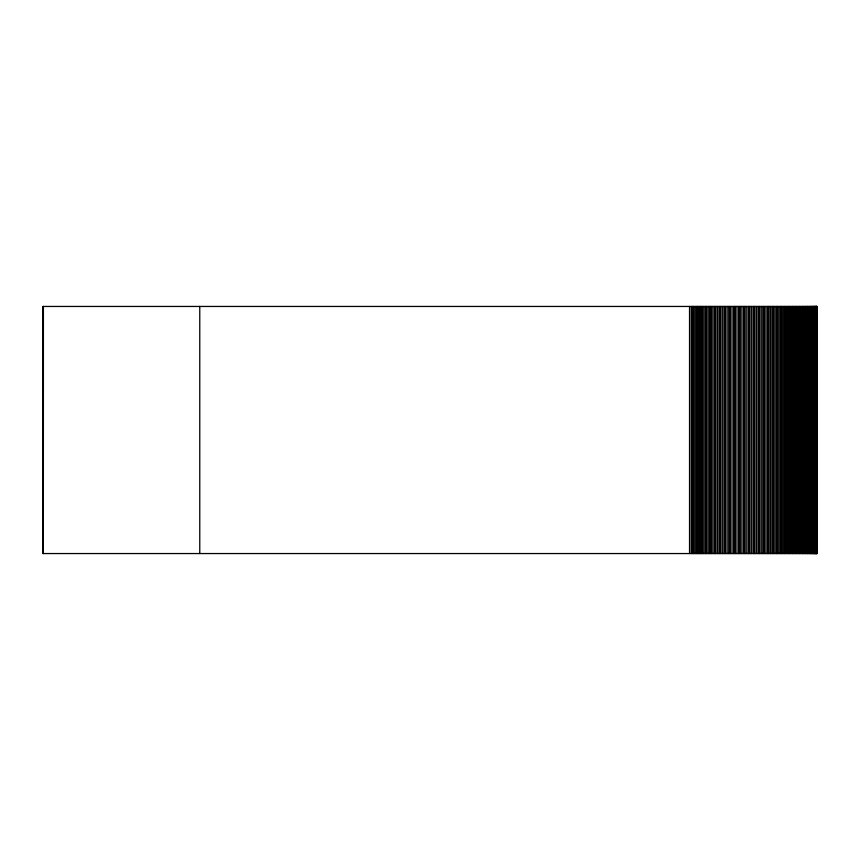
<?xml version="1.0" encoding="UTF-8"?>
<svg xmlns="http://www.w3.org/2000/svg" width="860" height="860" viewBox="0 0 860 860"><rect width="100%" height="100%" fill="white"/><g stroke="black" fill="none" stroke-linecap="round" stroke-linejoin="round"><path stroke-width="1.29" d="M816.85 306.45L816.936 553.55M816.688 306.45L816.721 553.55M816.462 306.45L816.57 553.55M816.376 306.45L816.376 553.55M816.129 306.45L816.129 553.55M815.904 306.45L815.904 553.55M815.742 306.45L815.742 553.55M815.613 306.45L815.613 553.55M815.258 306.45L815.258 553.55M814.925 306.45L814.925 553.55M814.721 306.45L814.721 553.55M814.538 306.45L814.538 553.55M814.076 306.45L814.076 553.55M813.657 306.45L813.657 553.55M813.388 306.45L813.388 553.55M813.162 306.45L813.162 553.55M812.603 306.45L812.603 553.55M812.087 306.45L812.087 553.55M811.775 306.45L811.775 553.55M811.496 306.45L811.496 553.55M810.84 306.45L810.84 553.55M810.217 306.45L810.217 553.55M809.862 306.45L809.862 553.55M809.539 306.45L809.539 553.55M808.798 306.45L808.798 553.55M808.077 306.45L808.077 553.55M807.68 306.45L807.68 553.55M807.303 306.45L807.303 553.55M806.465 306.45L806.465 553.55M805.659 306.45L805.659 553.55M805.218 306.45L805.218 553.55M804.799 306.45L804.799 553.55M803.874 306.45L803.874 553.55M802.982 306.45L802.982 553.55M802.487 306.45L802.487 553.55M802.025 306.45L802.025 553.55M801.025 306.45L801.025 553.55M800.037 306.45L800.037 553.55M799.51 306.45L799.51 553.55M799.005 306.45L799.005 553.55M797.919 306.45L797.919 553.55M796.865 306.45L796.865 553.55M796.295 306.45L796.295 553.55M795.747 306.45L795.747 553.55M794.586 306.45L794.586 553.55M793.457 306.45L793.457 553.55M792.845 306.45L792.845 553.55M792.264 306.45L792.264 553.55M791.039 306.45L791.039 553.55M789.824 306.45L789.824 553.55M789.19 306.45L789.19 553.55M788.577 306.45L788.577 553.55M787.276 306.45L787.276 553.55M785.997 306.45L785.997 553.55M785.33 306.45L785.33 553.55M784.686 306.45L784.686 553.55M783.32 306.45L783.32 553.55M781.987 306.45L781.987 553.55M781.288 306.45L781.288 553.55M780.611 306.45L780.611 553.55M779.192 306.45L779.192 553.55M777.805 306.45L777.805 553.55M777.074 306.45L777.074 553.55M776.365 306.45L776.365 553.55M774.903 306.45L774.903 553.55M773.462 306.45L773.462 553.55M772.71 306.45L772.71 553.55M771.979 306.45L771.979 553.55M770.474 306.45L770.474 553.55M768.98 306.45L768.98 553.55M768.216 306.45L768.216 553.55M767.464 306.45L767.464 553.55M765.916 306.45L765.916 553.55M764.379 306.45L764.379 553.55M763.605 306.45L763.605 553.55M762.831 306.45L762.831 553.55M761.25 306.45L761.25 553.55M759.681 306.45L759.681 553.55M758.885 306.45L758.885 553.55M758.101 306.45L758.101 553.55M756.499 306.45L756.499 553.55M754.897 306.45L754.897 553.55M754.091 306.45L754.091 553.55M753.295 306.45L753.295 553.55M751.672 306.45L751.672 553.55M750.049 306.45L750.049 553.55M749.243 306.45L749.243 553.55M748.426 306.45L748.426 553.55M746.792 306.45L746.792 553.55M745.158 306.45L745.158 553.55M744.341 306.45L744.341 553.55M743.524 306.45L743.524 553.55M741.879 306.45L741.879 553.55M740.245 306.45L740.245 553.55M739.417 306.45L739.417 553.55M738.6 306.45L738.6 553.55M736.955 306.45L736.955 553.55M735.321 306.45L735.321 553.55M734.505 306.45L734.505 553.55M733.677 306.45L733.677 553.55M732.043 306.45L732.043 553.55M730.409 306.45L730.409 553.55M729.592 306.45L729.592 553.55M728.775 306.45L728.775 553.55M727.151 306.45L727.151 553.55M725.528 306.45L725.528 553.55M724.722 306.45L724.722 553.55M723.916 306.45L723.916 553.55M722.303 306.45L722.303 553.55M720.701 306.45L720.701 553.55M719.906 306.45L719.906 553.55M719.1 306.45L719.1 553.55M717.53 306.45L717.53 553.55M715.939 306.45L715.939 553.55M715.165 306.45L715.165 553.55M714.37 306.45L714.37 553.55M712.832 306.45L712.832 553.55M711.274 306.45L711.274 553.55M710.51 306.45L710.51 553.55M709.736 306.45L709.736 553.55M708.231 306.45L708.231 553.55M706.716 306.45L706.716 553.55M705.974 306.45L705.974 553.55M705.221 306.45L705.221 553.55M703.759 306.45L703.759 553.55M702.276 306.45L702.276 553.55M701.567 306.45L701.567 553.55M700.836 306.45L700.836 553.55M699.814 306.45L699.814 553.55M699.029 306.45L699.029 553.55M697.987 306.45L697.987 553.55M697.299 306.45L697.299 553.55M696.589 306.45L696.589 553.55M695.235 306.45L695.235 553.55M693.859 306.45L693.859 553.55M693.203 306.45L693.203 553.55M692.515 306.45L692.515 553.55M691.225 306.45L691.225 553.55M689.537 306.45L689.537 553.55M199.767 306.45L199.767 553.55M43.409 306.45L43.355 553.55M43.172 306.45L43.258 553.55M817 306.45L43 306.45L43.022 553.55L817 553.55L816.946 306.45"/></g></svg>
